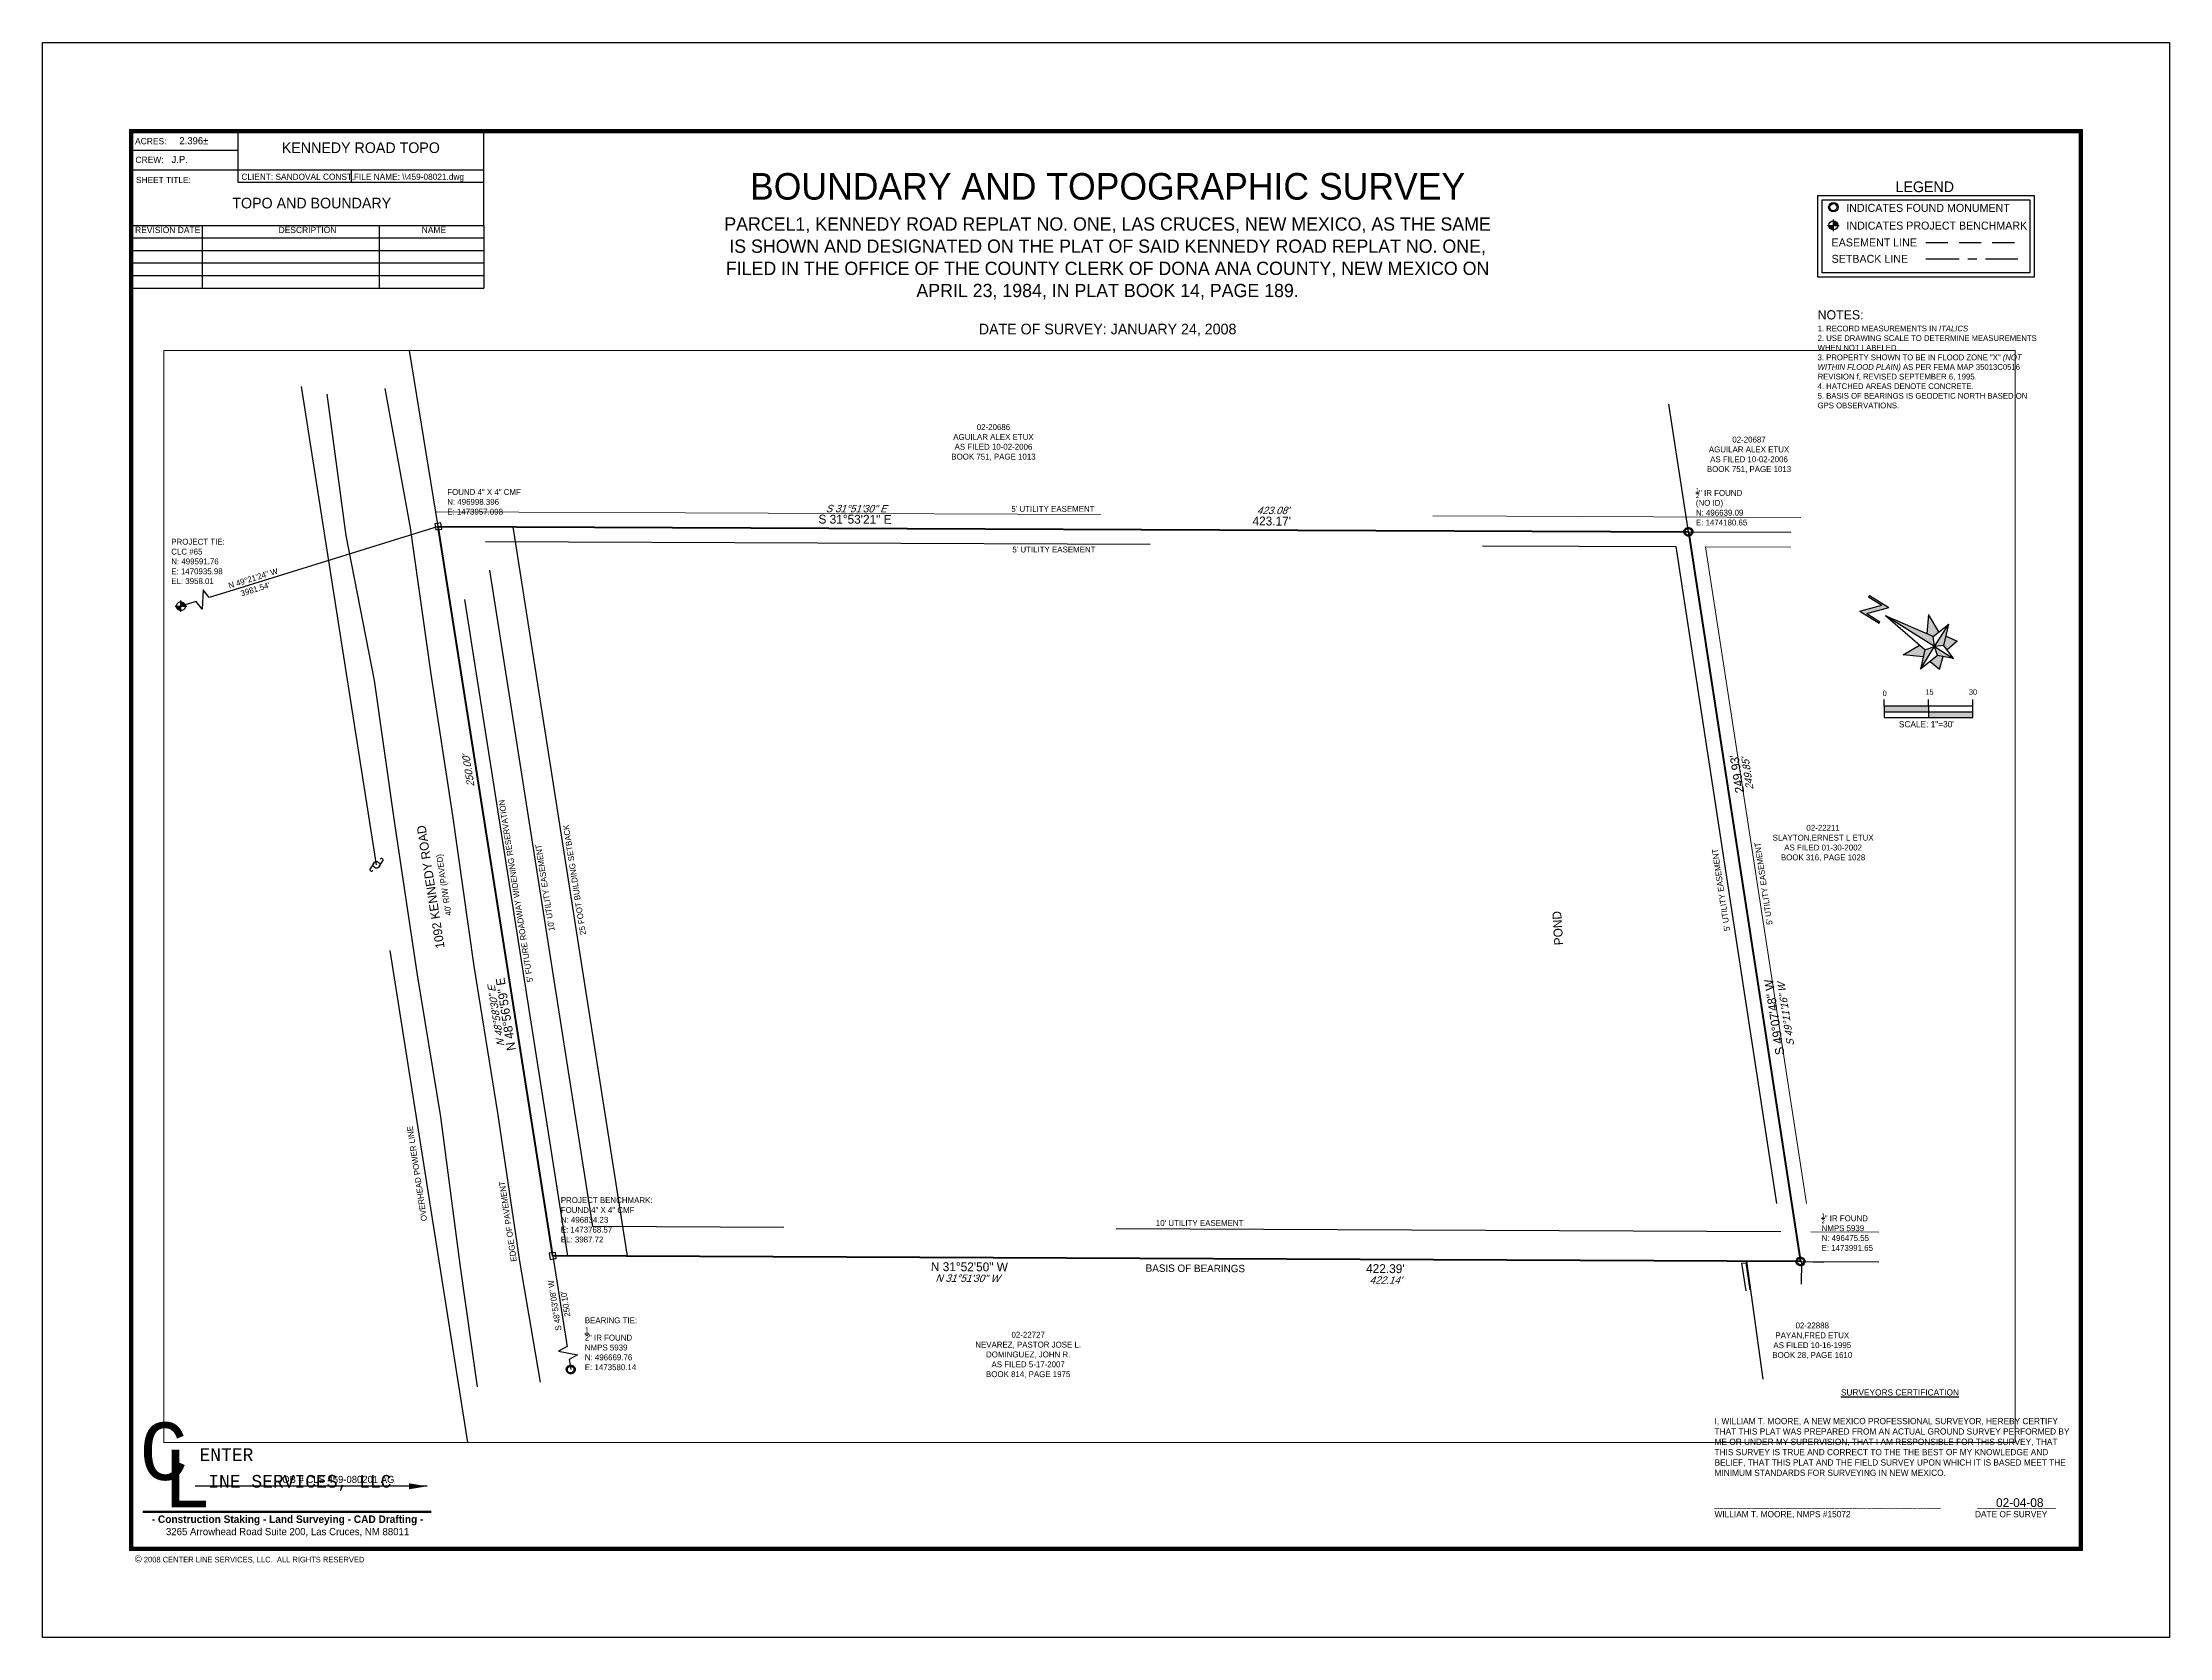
# Paper-space layout '18 X 24 PLAT SHEET 1 OF 1' of a CAD drawing. Header units: feet, sheet in inches. Extents: x 16.3 to 40.3, y -5.9 to 12.1.
# The model-space entities are those that its viewports show. They can reach past a viewport. Long polylines and large blocks are cut down to what shows.
import ezdxf

# ---------------------------------------------------------------- set-up
doc = ezdxf.new("R2010")
doc.units = ezdxf.units.FT
doc.header["$MEASUREMENT"] = 0
for name, pattern in [('CENTER2', [1.125, 0.75, -0.125, 0.125, -0.125]), ('HIDDEN', [0.375, 0.25, -0.125]), ('HIDDEN2', [0.1875, 0.125, -0.0625])]:
    doc.linetypes.add(name, pattern=pattern)
for name, color, linetype in [('BORDER', 1, 'Continuous'), ('C--BORDER', 1, 'Continuous'), ('ESMNT', 1, 'HIDDEN'), ('SETBACK', 1, 'CENTER2'), ('TEXT', 21, 'Continuous'), ('V-CONC', 7, 'HIDDEN2'), ('V-POWR-OHE', 20, 'Continuous'), ('V-PROP-BNDY', 1, 'Continuous'), ('V-PROP-TEXT', 1, 'Continuous'), ('V-WALL-ROCK', 5, 'Continuous'), ('V-WALL-WOOD', 5, 'FENCELINE2')]:
    doc.layers.add(name, color=color, linetype=linetype)
doc.styles.add('CLS BNDY', font='Eurosti.TTF', dxfattribs={"height": 3})
doc.styles.add('CLS DIM', font='Eurosti.TTF', dxfattribs={"height": 2})
doc.styles.add('CLS REC', font='Eurosti.TTF', dxfattribs={"oblique": 20, "height": 2.5})
doc.linetypes.add('FENCELINE2', pattern='A,0.25,-0.1,[132,ltypeshp.shx,S=0.1,R=0,X=-0.1,Y=0],-0.1,1', length=1.45)
doc.dimstyles.get("Standard").update_dxf_attribs({"dimtxt": 0.18, "dimasz": 0.18, "dimexe": 0.18, "dimexo": 0.0625, "dimgap": 0.09, "dimtad": 0, "dimtih": 1, "dimtoh": 1, "dimdec": 4, "dimzin": 0, "dimdsep": 46, "dimtxsty": 'Standard', "dimcen": 0.09, "dimadec": 0, "dimazin": 0, "dimtfac": 1, "dimtdec": 4, "dimtofl": 0, "dimtmove": 0, "dimatfit": 3, "dimfxl": 0, "dimtolj": 1, "dimtzin": 0, "dimarcsym": 0})

# ---------------------------------------------------------------- blocks, each defined once
blk = doc.blocks.new('ip')
for radius in [0.05, 0.0375]:
    blk.add_circle((0, 0), radius)
blk = doc.blocks.new('bm')
for p, q in [((-0.13, 0), (0.13, 0)), ((0, -0.13), (0, 0.13))]:
    blk.add_line(p, q)
at = {"const_width": 0.1}
for points in [[(-0.05, 0, 0.414214), (0, -0.05, 1)], [(0.05, 0, 0.414214), (0, 0.05, 1)]]:
    blk.add_lwpolyline(points, format="xyb", dxfattribs=at)
blk.add_circle((0, 0), 0.1)
blk = doc.blocks.new('u_pole')
for p, q in [((0, 0.0375), (-0.075, 0.0375)), ((0, -0.0375), (0.075, -0.0375))]:
    blk.add_line(p, q)
blk.add_circle((0, 0), 0.0375)
for centre, start, end in [((-0.075, 0.01875), 90, 270), ((0.075, -0.01875), 270, 90)]:
    blk.add_arc(centre, 0.01875, start, end)
blk = doc.blocks.new('bound')
for p, q in [((0.035, 0.035), (-0.035, 0.035)), ((-0.035, 0.035), (-0.035, -0.035)), ((0.035, -0.035), (0.035, 0.035)), ((-0.035, -0.035), (0.035, -0.035))]:
    blk.add_line(p, q)
blk.add_circle((0, 0), 0.00322)
blk = doc.blocks.new('JFE NORTH')
at = {"layer": 'BORDER'}
blk.add_hatch(color=7, dxfattribs=at).paths.add_polyline_path([(-0.224, 2.409), (-0.224, 1.883), (-0.184, 1.883), (-0.184, 2.243), (0.203, 1.883), (0.203, 2.409), (0.163, 2.409), (0.163, 2.049)])
h = blk.add_hatch(color=256, dxfattribs=at)
h.paths.add_polyline_path([(-0.181, 0.666), (-0.612, 0.513), (0, 0.513)])
h.paths.add_polyline_path([(0, 0.513), (-0.137, 0.344), (0, 0)])
h.paths.add_polyline_path([(0.612, 0.513), (0, 0.513), (0.137, 0.344)])
h.paths.add_polyline_path([(0.181, 0.666), (0, 1.852), (0, 0.513)])
h = blk.add_hatch(color=253, dxfattribs=at)
h.paths.add_polyline_path([(-0.548, 1.027), (-0.181, 0.666), (-0.157, 0.821)])
h.paths.add_polyline_path([(0.548, 1.027), (0.157, 0.821), (0.181, 0.666)])
h.paths.add_polyline_path([(0.137, 0.344), (0.089, 0.225), (0.383, 0.14)])
h.paths.add_polyline_path([(-0.089, 0.225), (-0.137, 0.344), (-0.383, 0.14)])
h = blk.add_hatch(color=250, dxfattribs=at)
h.paths.add_polyline_path([(-0.548, 1.027), (-0.341, 0.609), (-0.181, 0.666)])
h.paths.add_polyline_path([(-0.137, 0.344), (-0.341, 0.416), (-0.383, 0.14)])
h.paths.add_polyline_path([(0.341, 0.416), (0.137, 0.344), (0.383, 0.14)])
h.paths.add_polyline_path([(0.548, 1.027), (0.181, 0.666), (0.341, 0.609)])
for p, q in [((-0.224, 2.409), (-0.224, 1.883)), ((-0.224, 2.409), (0.163, 2.049)), ((-0.184, 2.243), (-0.184, 1.883)), ((-0.184, 2.243), (0.203, 1.883)), ((0.163, 2.409), (0.163, 2.049)), ((0.203, 2.409), (0.163, 2.409)), ((0.203, 2.409), (0.203, 1.883)), ((-0.224, 1.883), (-0.184, 1.883)), ((-0.181, 0.666), (0, 1.852)), ((0, 0.513), (0, 1.852)), ((0.181, 0.666), (0, 1.852)), ((-0.341, 0.609), (-0.548, 1.027)), ((-0.548, 1.027), (-0.157, 0.821)), ((0.548, 1.027), (0.157, 0.821)), ((0.341, 0.609), (0.548, 1.027)), ((-0.181, 0.666), (-0.612, 0.513)), ((-0.612, 0.513), (0, 0.513)), ((-0.137, 0.344), (-0.612, 0.513)), ((-0.181, 0.666), (0, 0.513)), ((-0.137, 0.344), (0, 0.513)), ((0, 0.513), (0.181, 0.666)), ((0, 0.513), (0.612, 0.513)), ((0, 0.513), (0, 0)), ((0.137, 0.344), (0, 0.513)), ((0.137, 0.344), (0.612, 0.513)), ((0.181, 0.666), (0.612, 0.513)), ((-0.341, 0.416), (-0.383, 0.14)), ((-0.383, 0.14), (-0.089, 0.225)), ((0, 0), (-0.137, 0.344)), ((0, 0), (0.137, 0.344)), ((0.383, 0.14), (0.089, 0.225)), ((0.341, 0.416), (0.383, 0.14))]:
    blk.add_line(p, q, dxfattribs=at)
blk = doc.blocks.new('CELTERLINELOGO')
at = {"color": 21, "const_width": 1.18}
blk.add_lwpolyline([(2.5, 14.5), (163.1, 14.5)], dxfattribs=at)
at = {"color": 21}
for s, insert, char_height, width, attachment_point in [('{\\fLucida Console|b0|i0|c0|p49;C}', (0.7, 64.2), 32.018, 36.574, 1), ('{\\fLucida Console|b0|i0|c0|p49;L}', (13.4, 49), 32.018, 32.49, 1), ('{\\fLucida Console|b0|i0|c0|p49;\\H0.4x;ENTER}', (34.1, 49.8), 17.674, 57.449, 1), ('{\\fLucida Console|b0|i0|c0|p49;\\H0.4x;INE SERVICES, LLC}', (39, 35), 17.674, 158.333, 1), ('{\\fEurostile|b1|i0|c0|p34;\\H1.05x;- Construction Staking - Land Surveying - CAD Drafting -\\fEurostile|b0|i0|c0|p34;\\P\\H0.9524x;3265 Arrowhead Road Suite 200, Las Cruces, NM 88011}', (83.1, 12.5), 4, 161.493, 2)]:
    blk.add_mtext(s, dxfattribs=dict(at, insert=insert, char_height=char_height, width=width, attachment_point=attachment_point))
blk.add_leader([(160.7, 28.7), (31.7, 28.7)], dimstyle='Standard', override={"dimasz": 10, "dimgap": 0.09, "dimtad": 0, "dimpost": "'"}, dxfattribs=at)

msp = doc.modelspace()

# ---------------------------------------------------------------- linework, layer by layer
at = {"layer": 'ESMNT', "lineweight": 5}
for p, q in [((1473960.9, 497001.75), (1474205.03, 496609.38)), ((1474179.5, 496631.48), (1474001.98, 496477.87)), ((1474179.5, 496631.48), (1474194.72, 496607.02)), ((1474001.98, 496477.87), (1474014.16, 496458.3))]:
    msp.add_line(p, q, dxfattribs=at)
at = {"layer": 'ESMNT'}
for p, q in [((1473771.24, 496829.92), (1473959.77, 496994.1)), ((1473784.23, 496827.97), (1473961.31, 496982.17)), ((1473961.31, 496982.17), (1474174.15, 496640.08)), ((1473996.63, 496486.47), (1473784.23, 496827.97)), ((1474174.15, 496640.08), (1473996.63, 496486.47))]:
    msp.add_line(p, q, dxfattribs=at)
at = {"layer": 'SETBACK'}
msp.add_line((1473781.94, 496812.71), (1473970.48, 496976.89), dxfattribs=at)
at = {"layer": 'TEXT'}
msp.add_lwpolyline([(1473957.1, 496998.4), (1474180.65, 496639.09), (1473991.65, 496475.55), (1473768.57, 496834.22), (1473957.1, 496998.4)], dxfattribs=at)
at = {"layer": 'V-CONC'}
for p, q in [((1473937.95, 497023.16), (1473974.98, 497054.09)), ((1473951.69, 497006.15), (1473987.09, 497038.48)), ((1473901.42, 496988.91), (1473937.95, 497023.16)), ((1473913.5, 496973.86), (1473951.69, 497006.15)), ((1473864.04, 496957.37), (1473901.42, 496988.91)), ((1473876.78, 496942.18), (1473913.5, 496973.86)), ((1473825.31, 496924.12), (1473864.04, 496957.37)), ((1473837.45, 496908.91), (1473876.78, 496942.18)), ((1473788.26, 496891.33), (1473825.31, 496924.12)), ((1473799.7, 496875.72), (1473837.45, 496908.91)), ((1473749.45, 496859.23), (1473788.26, 496891.33)), ((1473761.14, 496842.73), (1473799.7, 496875.72)), ((1473717.44, 496832.19), (1473749.45, 496859.23)), ((1473730.16, 496815), (1473761.14, 496842.73))]:
    msp.add_line(p, q, dxfattribs=at)
at = {"layer": 'V-POWR-OHE', "linetype": 'CENTER2', "ltscale": 0.25}
for p, q in [((1473848.96, 496955.16), (1473972.52, 497062.82)), ((1473587.85, 496727.28), (1473848.96, 496955.16))]:
    msp.add_line(p, q, dxfattribs=at)
at = {"layer": 'V-PROP-BNDY'}
for p, q in [((1473957.1, 496998.4), (1474144.8, 497164.19)), ((1473768.57, 496834.22), (1473746.18, 496814.68)), ((1474180.65, 496639.09), (1474213.68, 496667.67)), ((1474180.65, 496639.09), (1474198.96, 496609.66)), ((1473982.02, 496491.03), (1473951.13, 496465.13)), ((1473991.65, 496475.55), (1474005.66, 496453.02))]:
    msp.add_line(p, q, dxfattribs=at)
at = {"layer": 'V-PROP-BNDY', "lineweight": 50}
for p, q in [((1473768.57, 496834.22), (1473957.1, 496998.4)), ((1473957.1, 496998.4), (1474180.65, 496639.09)), ((1473991.65, 496475.55), (1473768.57, 496834.22)), ((1474180.65, 496639.09), (1473991.65, 496475.55))]:
    msp.add_line(p, q, dxfattribs=at)
at = {"layer": 'V-PROP-TEXT'}
msp.add_line((1473957.1, 496998.4), (1473899.59, 497047.76), dxfattribs=at)
at = {"layer": 'V-PROP-TEXT', "linetype": 'Continuous'}
for points in [[(1473899.59, 497047.76), (1473895.45, 497051.32), (1473896.61, 497054.4), (1473890.87, 497051.17), (1473892.03, 497054.25), (1473887.89, 497057.81)], [(1473746.18, 496814.68), (1473745.19, 496813.81), (1473742.31, 496815.4), (1473744.68, 496809.26), (1473741.8, 496810.85), (1473739.22, 496808.6)]]:
    msp.add_lwpolyline(points, dxfattribs=at)
at = {"layer": 'V-WALL-ROCK'}
for p, q in [((1473980.54, 496492.1, 3990.4), (1473973.38, 496485.97, 3988.97)), ((1473974.51, 496484.88, 3988.39), (1473981.54, 496490.88, 3990.03)), ((1473980.54, 496492.1, 3990.4), (1473981.54, 496490.88, 3990.03))]:
    msp.add_line(p, q, dxfattribs=at)
at = {"layer": 'V-WALL-WOOD', "ltscale": 0.25}
for p, q in [((1473991.72, 496475.13), (1473985.24, 496471.27)), ((1473995.57, 496468.64), (1473991.72, 496475.13))]:
    msp.add_line(p, q, dxfattribs=at)

# ---------------------------------------------------------------- block references
at = {"layer": 'BORDER', "xscale": 14.6999999997206, "yscale": 14.6999999997206, "zscale": 14.7}
msp.add_blockref('JFE NORTH', (1474192.09, 496540.29), dxfattribs=at)
at = {"layer": 'V-POWR-OHE', "xscale": 30, "yscale": 30, "zscale": 30}
msp.add_blockref('u_pole', (1473848.96, 496955.16), dxfattribs=at)
at = {"layer": 'V-PROP-TEXT'}
for name, p, xscale, yscale, zscale, rotation in [('bm', (1473887.89, 497057.81), 15, 15, 15, 302.1358333334052), ('bound', (1473957.1, 496998.4), 30, 30, 30, 220.7359528876114), ('bound', (1473768.57, 496834.22), 30, 30, 30, 219.1043668513879)]:
    msp.add_blockref(name, p, dxfattribs=dict(at, xscale=xscale, yscale=yscale, zscale=zscale, rotation=rotation))
at = {"layer": 'V-PROP-TEXT', "xscale": 30, "yscale": 30, "zscale": 30}
for p in [(1473739.22, 496808.6), (1474180.65, 496639.09), (1473991.65, 496475.55)]:
    msp.add_blockref('ip', p, dxfattribs=at)

# ---------------------------------------------------------------- texts
at = {"layer": 'TEXT', "style": 'CLS DIM'}
for s, rotation, p in [("5' FUTURE ROADWAY WIDENING RESERVATION", 41.08847, (1473843.65, 496889.25)), ("10' UTILITY EASEMENT", 41.08847, (1473862.22, 496892.25)), ('25 FOOT BUILDING SETBACK', 41.08847, (1473866.75, 496882.57)), ('OVERHEAD POWER LINE', 40.8451, (1473756.08, 496876.56)), ('EDGE OF PAVEMENT', 40.7081, (1473760.6, 496843.57)), ("5' UTILITY EASEMENT", 302.14959, (1474064.48, 496836.75)), ("5' UTILITY EASEMENT", 302.14959, (1474053.01, 496829.16)), ("10' UTILITY EASEMENT", 302.14959, (1473885.74, 496666.73)), ("5' UTILITY EASEMENT", 40.77059, (1474073.86, 496555.32)), ("5' UTILITY EASEMENT", 40.77059, (1474083.33, 496544.25))]:
    msp.add_text(s, height=2, rotation=rotation, dxfattribs=at).set_placement(p)
at = {"layer": 'V-PROP-TEXT', "style": 'CLS BNDY'}
msp.add_text('POND', height=3, rotation=35.62789, dxfattribs=at).set_placement((1474039.67, 496600.56))
at = {"layer": 'V-PROP-TEXT', "char_height": 2, "style": 'CLS DIM'}
for s, insert, width, attachment_point, rotation in [('PROJECT TIE:\\PCLC #65\\PN: 499591.76\\PE: 1470935.98\\PEL: 3958.01', (1473905.48, 497072.72), 78.2158, 1, 302.1358), ('FOUND {\\fEurostile|b0|i0|c0|p34;4" X 4" CMF}\\PN: 496998.396\\PE: 1473957.098', (1473969.42, 497002.57), 28.2227, 1, 302.13583), ('02-20686\\P{\\fEurostile|b0|i0|c0|p34;AGUILAR ALEX ETUX\\PAS FILED 10-02-2006\\PBOOK 751, PAGE 1013}', (1474086.4, 496857.68), 32.9667, 2, 302.13583), ('PROJECT BENCHMARK:\\PFOUND 4" X 4" CMF\\PN: 496834.23\\PE: 1473768.57\\PEL: 3987.72', (1473786.87, 496842.48), 33.3551, 1, 302.13583), ('BEARING TIE:\\P{\\H0.9471x;\\S1/2;}" IR FOUND\\PNMPS 5939\\PN: 496669.76\\PE: 1473580.14', (1473756.74, 496813.95), 24.5714, 1, 302.13583), ('02-22727\\PNEVAREZ, PASTOR JOSE L.\\PDOMINGUEZ, JOHN R.\\PAS FILED 5-17-2007\\PBOOK 814, PAGE 1975', (1473832.42, 496684.26), 46.1293, 2, 302.13583), ('\\A1;{\\H0.7x;\\S1/2;}" IR FOUND\\P(NO ID)\\PN: 496639.09\\PE: 1474180.65', (1474194.58, 496644.83), 24.496, 1, 302.13583), ('02-20687\\PAGUILAR ALEX ETUX\\PAS FILED 10-02-2006\\PBOOK 751, PAGE 1013', (1474218.87, 496638.85), 32.9667, 2, 302.13583), ('02-22211\\PSLAYTON,ERNEST L ETUX\\PAS FILED 01-30-2002\\PBOOK 316, PAGE 1028', (1474120.9, 496547.69), 32.9667, 2, 302.13583), ('\\A1;{\\H0.7x;\\S1/2;}" IR FOUND\\PNMPS 5939\\PN: 496475.55\\PE: 1473991.65', (1474009.25, 496478.17), 27.3311, 1, 302.13583), ('02-22888\\PPAYAN,FRED ETUX\\PAS FILED 10-16-1995\\PBOOK 28, PAGE 1610', (1473976.28, 496461.17), 32.9667, 2, 302.13583)]:
    msp.add_mtext(s, dxfattribs=dict(at, insert=insert, width=width, attachment_point=attachment_point, rotation=rotation))
at = {"layer": 'V-PROP-TEXT', "attachment_point": 8}
for s, insert, char_height, rotation, style in [('N 49°21\'24" W', (1473908.24, 497041.36), 2, 319.3568, 'CLS DIM'), ("3981.54'", (1473905.48, 497038.81), 2, 319.3568, 'CLS DIM'), ("1092 KENNEDY ROAD\\P{\\H0.6667x;40' R/W (PAVED)}", (1473856.38, 496931.06), 3, 41.05039, 'CLS BNDY'), ("250.00'", (1473893.27, 496944.8), 2.5, 41.05039, 'CLS REC'), ('N 48°58\'30" E', (1473827.96, 496892.71), 2.5, 41.05039, 'CLS REC'), ('N 48°56\'59" E', (1473830.43, 496890.07), 3, 41.05039, 'CLS BNDY'), ('S 31°53\'21" E', (1474032.89, 496879.42), 3, 301.88909, 'CLS BNDY'), ('S 31°51\'30" E', (1474036.34, 496881.15), 2.5, 301.88909, 'CLS REC'), ('S 48°53\'08" W', (1473755.39, 496823.98), 2, 41.11432, 'CLS DIM'), ("250.10'", (1473757.76, 496821.12), 2, 41.11432, 'CLS DIM'), ("423.17'", (1474107.41, 496759.65), 3, 301.88909, 'CLS BNDY'), ("423.08'", (1474110.9, 496761.37), 2.5, 301.88909, 'CLS REC'), ('N 31°52\'50" W', (1473839.17, 496712), 3, 301.88049, 'CLS BNDY'), ('N 31°51\'30" W', (1473835.78, 496710.61), 2.5, 301.88049, 'CLS REC'), ('BASIS OF BEARINGS', (1473879.63, 496647.1), 2.5, 301.88049, 'CLS BNDY'), ("422.39'", (1473913.53, 496592.44), 3, 301.88049, 'CLS BNDY'), ("422.14'", (1473910.55, 496590.47), 2.5, 301.88049, 'CLS REC'), ("249.93'", (1474121, 496580.4), 3, 40.86988, 'CLS BNDY'), ("249.85'", (1474122.72, 496577.56), 2.5, 40.86988, 'CLS REC'), ('S 49°07\'48" W', (1474058, 496525.88), 3, 40.86988, 'CLS BNDY'), ('S 49°11\'16" W', (1474060.67, 496523.27), 2.5, 40.86988, 'CLS REC')]:
    msp.add_mtext(s, dxfattribs=dict(at, insert=insert, char_height=char_height, rotation=rotation, style=style))

psp = doc.layouts.new('18 X 24 PLAT SHEET 1 OF 1')

# ---------------------------------------------------------------- hatches: boundary and pattern name
at = {"layer": 'TEXT'}
h = psp.add_hatch(color=256, dxfattribs=at)
h.paths.add_polyline_path([(37.082, 4.655), (37.082, 4.593), (37.582, 4.593), (37.582, 4.655)])
h.paths.add_polyline_path([(38.082, 4.53), (38.082, 4.593), (37.582, 4.593), (37.582, 4.53)])

# ---------------------------------------------------------------- linework, layer by layer
at = {"layer": 'BORDER', "const_width": 0.05}
psp.add_lwpolyline([(17.3, 11.146), (39.3, 11.146), (39.3, -4.854), (17.3, -4.854)], close=True, dxfattribs=at)
at = {"layer": 'C--BORDER', "color": 7}
for p, q in [((18.507, 10.926), (18.507, 11.146)), ((21.279, 10.082), (21.279, 11.132)), ((18.507, 10.926), (17.3, 10.926)), ((18.507, 10.565), (18.507, 10.926)), ((18.507, 10.707), (17.3, 10.707)), ((21.279, 10.707), (18.507, 10.707)), ((21.279, 10.565), (18.507, 10.565)), ((19.785, 10.565), (19.785, 10.707)), ((17.3, 10.082), (21.279, 10.082)), ((18.101, 10.082), (18.101, 9.375)), ((20.098, 10.082), (20.098, 9.375)), ((21.279, 10.082), (21.279, 9.375)), ((17.3, 9.941), (21.279, 9.941)), ((17.3, 9.8), (21.279, 9.8)), ((17.3, 9.658), (21.279, 9.658)), ((17.3, 9.517), (21.279, 9.517)), ((17.3, 9.375), (21.279, 9.375))]:
    psp.add_line(p, q, dxfattribs=at)
at = {"layer": 'DEFPOINTS'}
for points in [[(16.3, 12.146), (40.3, 12.146), (40.3, -5.854), (16.3, -5.854)], [(17.3, 11.146), (39.3, 11.146), (39.3, -4.854), (17.3, -4.854)]]:
    psp.add_lwpolyline(points, close=True, dxfattribs=at)
at = {"layer": 'ESMNT'}
psp.add_lwpolyline([(37.551, 9.89), (38.588, 9.89)], dxfattribs=at)
at = {"layer": 'SETBACK', "ltscale": 0.5}
psp.add_lwpolyline([(37.551, 9.706), (38.588, 9.705)], dxfattribs=at)
at = {"layer": 'TEXT'}
for p, q in [((37.082, 4.655), (37.082, 4.73)), ((38.082, 4.655), (37.082, 4.655)), ((37.082, 4.655), (37.082, 4.53)), ((37.082, 4.593), (38.082, 4.593)), ((37.582, 4.655), (37.582, 4.73)), ((37.582, 4.655), (37.582, 4.53)), ((38.082, 4.655), (38.082, 4.73)), ((38.082, 4.53), (38.082, 4.655)), ((37.082, 4.53), (38.082, 4.53))]:
    psp.add_line(p, q, dxfattribs=at)
for points in [[(36.333, 10.421), (38.775, 10.421), (38.775, 9.498), (36.333, 9.498)], [(36.383, 10.371), (38.725, 10.371), (38.725, 9.548), (36.383, 9.548)]]:
    psp.add_lwpolyline(points, close=True, dxfattribs=at)

# ---------------------------------------------------------------- block references
for name, p, xscale, yscale, zscale in [('ip', (36.508, 10.288), 1.06684509133914, 1.066845091339143, 1.066845091339143), ('CELTERLINELOGO', (17.379, -4.73), 0.02029301751391444, 0.02029301751391466, 0.02029301751391455)]:
    psp.add_blockref(name, p, dxfattribs=dict(at, xscale=xscale, yscale=yscale, zscale=zscale))
at = {"layer": 'TEXT', "xscale": 0.5, "yscale": 0.5}
psp.add_blockref('bm', (36.508, 10.083), dxfattribs=at)

# ---------------------------------------------------------------- texts
at = {"layer": 'TEXT', "style": 'CLS BNDY'}
for s, height, p in [('LEGEND', 0.12, (37.209, 10.458)), ('INDICATES FOUND MONUMENT', 0.09, (36.653, 10.235)), ('INDICATES PROJECT BENCHMARK', 0.09, (36.655, 10.035)), ('EASEMENT LINE', 0.09, (36.488, 9.845)), ('SETBACK LINE', 0.09, (36.488, 9.66)), ('0', 0.0627, (37.064, 4.77)), ('15', 0.0627, (37.545, 4.785)), ('30', 0.0627, (38.037, 4.785)), ('SCALE: 1"=30\'', 0.07, (37.247, 4.418))]:
    psp.add_text(s, height=height, dxfattribs=at).set_placement(p)
at = {"layer": 'TEXT'}
for s, insert, char_height, width, attachment_point, style in [('{\\H0.8912x;ACRES: }    2.396±', (17.344, 11.078), 0.08, 0.99269, 1, 'CLS BNDY'), ('{\\H0.8912x;CREW:}   J.P.', (17.349, 10.867), 0.08, 1.17077, 1, 'CLS BNDY'), ('KENNEDY ROAD TOPO', (19.892, 11.019), 0.12, 2.65492, 2, 'CLS BNDY'), ('SHEET TITLE:', (17.355, 10.63), 0.07, 0.99269, 1, 'CLS BNDY'), ('CLIENT: SANDOVAL CONST.', (18.544, 10.666), 0.07, 1.41263, 1, 'CLS BNDY'), ('FILE NAME: \\\\\\\\459-08021.dwg', (19.813, 10.666), 0.07, 1.50461, 1, 'CLS BNDY'), ('{\\H2.5x;BOUNDARY AND TOPOGRAPHIC SURVEY\\P\\H0.5x;PARCEL1, KENNEDY ROAD REPLAT NO. ONE, LAS CRUCES, NEW MEXICO, AS THE SAME IS SHOWN AND DESIGNATED ON THE PLAT OF SAID KENNEDY ROAD REPLAT NO. ONE, FILED IN THE OFFICE OF THE COUNTY CLERK OF DONA ANA COUNTY, NEW MEXICO ON APRIL 23, 1984, IN PLAT BOOK 14, PAGE 189.}\\P\\PDATE OF SURVEY: JANUARY 24, 2008', (28.318, 10.673), 0.12, 8.70348, 2, 'CLS BNDY'), ('TOPO AND BOUNDARY', (19.338, 10.394), 0.12, 3.8388, 2, 'CLS BNDY'), ('{\\H0.8912x;REVISION DATE}', (17.344, 10.067), 0.08, 0.99269, 1, 'CLS BNDY'), ('{\\H0.8912x;DESCRIPTION}', (18.964, 10.067), 0.08, 0.99269, 1, 'CLS BNDY'), ('{\\H0.8912x;NAME}', (20.579, 10.067), 0.08, 0.99269, 1, 'CLS BNDY'), ('NOTES: \\P{\\H0.625x;1. RECORD MEASUREMENTS IN\\fEurostile|b0|i1|c0|p34; ITALICS\\P\\fEurostile|b0|i0|c0|p34;2. USE DRAWING SCALE TO DETERMINE MEASUREMENTS WHEN NOT LABELED.\\P3. PROPERTY SHOWN TO BE IN FLOOD ZONE "X" \\fEurostile|b0|i1|c0|p34;(NOT WITHIN FLOOD PLAIN)\\fEurostile|b0|i0|c0|p34; AS PER FEMA MAP 35013C0516 REVISION f, REVISED SEPTEMBER 6, 1995.\\P4. HATCHED AREAS DENOTE CONCRETE.\\P5. BASIS OF BEARINGS IS GEODETIC NORTH BASED ON GPS OBSERVATIONS.}', (36.33, 9.125), 0.104189, 2.46574, 1, 'CLS BNDY'), ('{\\LSURVEYORS CERTIFICATION}', (37.259, -3.053), 0.07, 1.3397, 2, 'CLS BNDY'), ('I, WILLIAM T. MOORE, A NEW MEXICO PROFESSIONAL SURVEYOR, HEREBY CERTIFY THAT THIS PLAT WAS PREPARED FROM AN ACTUAL GROUND SURVEY PERFORMED BY ME OR UNDER MY SUPERVISION, THAT I AM RESPONSIBLE FOR THIS SURVEY, THAT THIS SURVEY IS TRUE AND CORRECT TO THE THE BEST OF MY KNOWLEDGE AND BELIEF, THAT THIS PLAT AND THE FIELD SURVEY UPON WHICH IT IS BASED MEET THE MINIMUM STANDARDS FOR SURVEYING IN NEW MEXICO. \\P\\P\\P_________________________________________________                _________________\\PWILLIAM T. MOORE, NMPS #15072                                                      DATE OF SURVEY', (35.167, -3.377), 0.07, 4.01068, 1, 'CLS BNDY'), ('JOB # CLS 459-080201 AG', (18.951, -4.03), 0.08, 1.55238, 1, 'CLS BNDY'), ('{\\fBradley Hand ITC|b0|i0|c0|p66;02-04-08}', (38.611, -4.282), 0.1, 0.85737, 2, 'CLS DIM'), ('{\\fEurostile|b0|i0|c0|p32;\\H1.6x;©\\H0.7941x; 2008 CENTER LINE SERVICES, LLC.  ALL RIGHTS RESERVED}', (17.341, -4.927), 0.05, 3.18394, 1, 'CLS BNDY')]:
    psp.add_mtext(s, dxfattribs=dict(at, insert=insert, char_height=char_height, width=width, attachment_point=attachment_point, style=style))

# ---------------------------------------------------------------- viewports
at = {"layer": 'DEFPOINTS', "view_target_point": (1473972.942, 496821.637), "view_twist_angle": 57.8642}
psp.add_viewport(center=(28.115, 2.507), size=(20.892, 12.3246), view_center_point=(62.371, -44.725), view_height=369.7379, dxfattribs=at)

doc.saveas('drawing.dxf')
